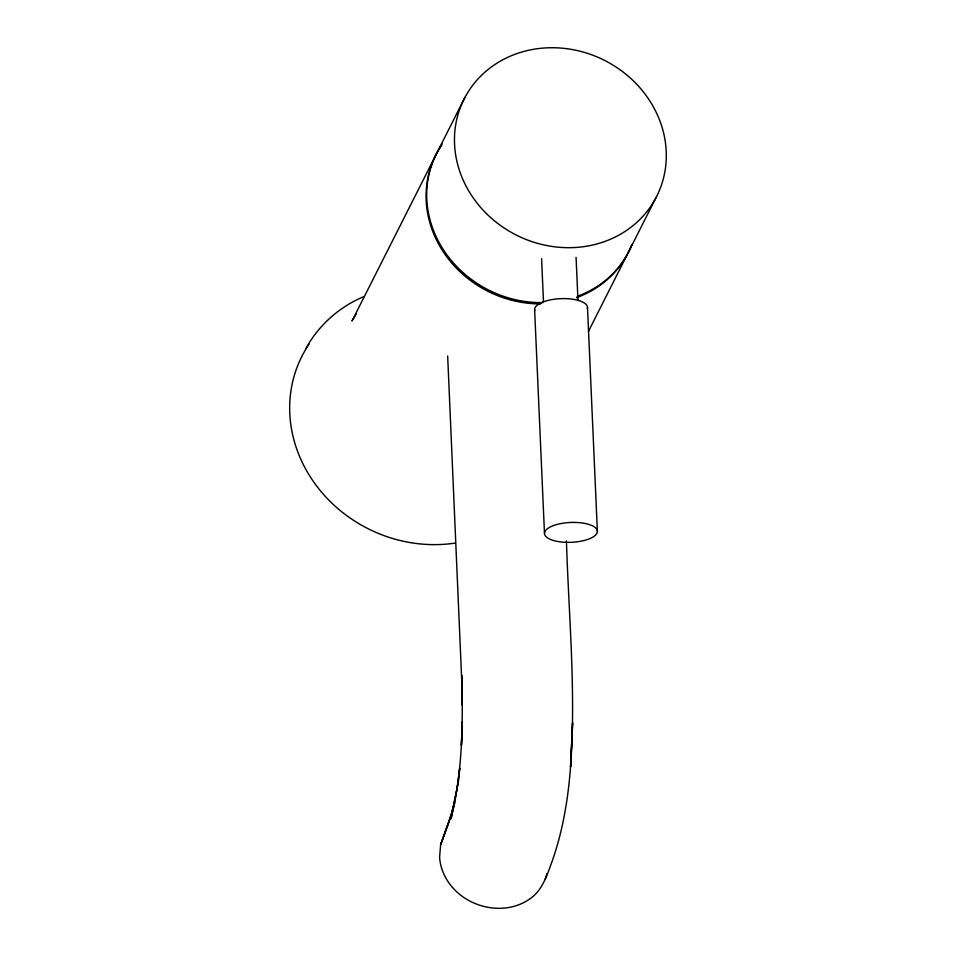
<?xml version="1.0" encoding="UTF-8"?>
<svg xmlns="http://www.w3.org/2000/svg" width="956" height="956" viewBox="0 0 956 956"><rect width="100%" height="100%" fill="white"/><g stroke="black" fill="none" stroke-linecap="round" stroke-linejoin="round"><path stroke-width="1.43" d="M462.226 723.226L461.461 745.31M461.437 745.286L462.214 721.696M452.558 887.491C470.997 908.809 505.593 915.573 529.325 899.249C541.813 891.088 546.665 876.377 551.481 863.089C562.666 832.174 568.079 799.527 570.565 766.843L570.636 765.708C576.026 690.83 568.736 615.843 566.43 540.988M436.569 153.581L351.987 321.013L356.23 313.962M437.227 152.279L464.963 97.357M588.466 331.35L627.387 254.284M628.044 252.982L655.792 198.059A107.885 97.859 26.8 0 0 552.508 47.728A107.885 97.859 26.8 0 0 472.838 197.342A107.885 97.859 26.8 0 0 655.792 198.059M305.609 349.036C318.252 325.542 339.249 306.828 363.866 296.611M587.51 307.533L597.369 531.321A26.469 9.93 -2.5 0 1 557.826 541.502A26.469 9.93 -2.5 0 1 557.587 524.306A26.469 9.93 -2.5 0 1 597.369 531.321M576.074 257.343L577.974 300.459M541.586 258.706L543.486 301.833M534.619 309.636L544.478 533.436M447.671 356.014L462.238 692.072M462.226 705.373L461.856 675.629C462.907 723.477 462.668 771.946 451.089 818.671L458.45 781.47L459.764 768.027L457.016 788.652L451.758 813.389L440.62 844.805L439.605 857.413A55.245 48.338 22.3 0 0 452.535 887.503M546.904 873.581A55.233 48.29 22.8 0 1 545.028 879.604M534.751 310.604A26.469 9.93 -2.5 0 1 560.921 298.654A26.469 9.93 -2.5 0 1 587.39 308.513M632.095 244.27A107.885 97.859 26.8 0 1 577.209 296.348M542.972 302.586A107.885 97.859 26.8 0 1 442.915 248.978A107.885 97.859 26.8 0 1 442.186 144.057M631.438 245.573A107.885 97.859 26.8 0 1 576.552 297.651M540.833 303.9A107.885 97.859 26.8 0 1 441.875 249.659A107.885 97.859 26.8 0 1 441.541 145.36M455.462 543.032A136.66 123.957 26.8 0 1 315.48 484.429A136.66 123.957 26.8 0 1 309.278 343.813M572.608 722.891L570.565 766.843L572.608 722.891M454.626 802.765L451.758 813.389L440.62 844.805L449.081 821.79L454.59 802.789"/></g></svg>
